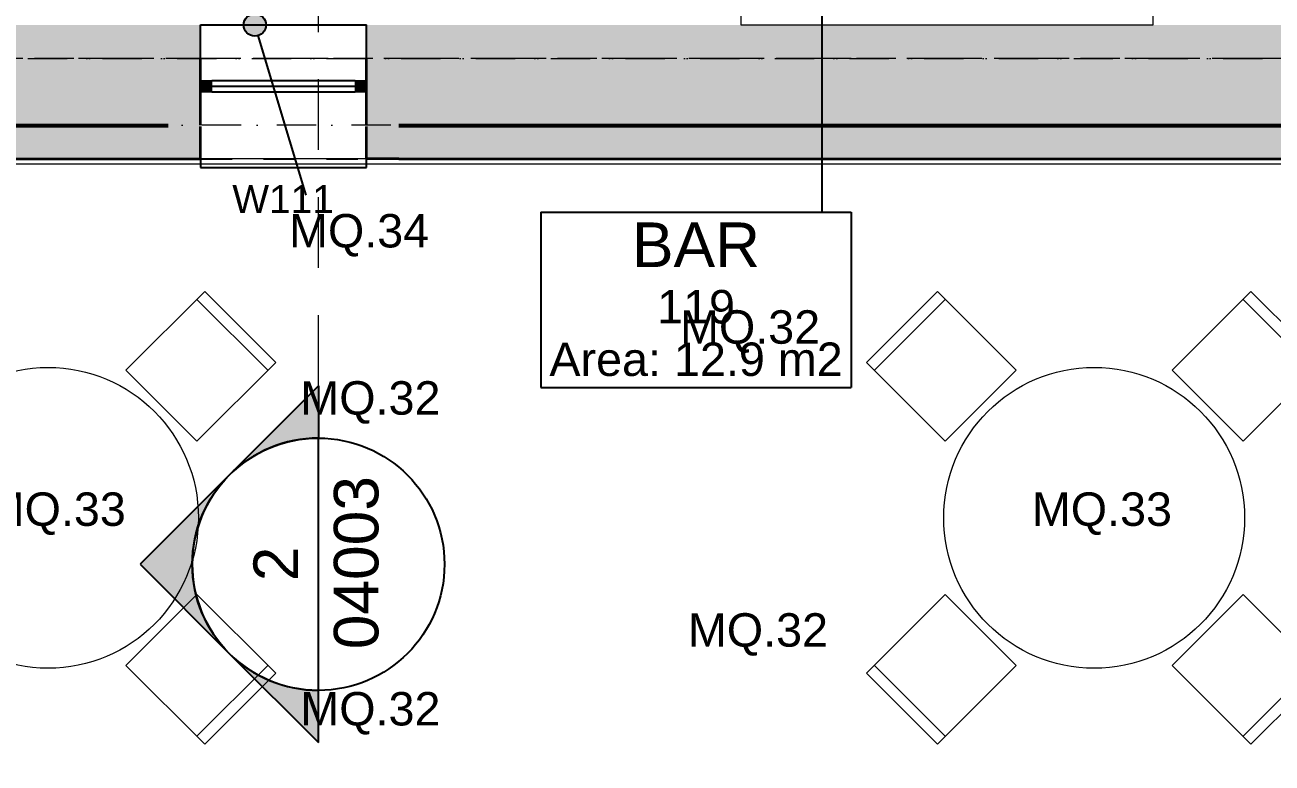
# Model space of a CAD drawing. Header units: millimetres. Extents: x -14278 to 103595, y -22378 to 34603.
# Drawn here: x 10063 to 15659, y -3161 to 150 of the extents above; entities that cross this region are included whole.
import ezdxf
from ezdxf.enums import TextEntityAlignment as Align

# ---------------------------------------------------------------- set-up
doc = ezdxf.new("R2010")
doc.units = ezdxf.units.MM
doc.header["$MEASUREMENT"] = 0
for name, pattern in [('Dashed', [282.222223, 141.111112, -141.111112]), ('Dot & Dashed', [335.138881, 176.388884, -88.194442, 0, -70.555556]), ('Hidden Line', [195.611112, 141.111112, -54.5]), ('Long Dashed', [529.166651, 317.499995, -211.666656])]:
    doc.linetypes.add(name, pattern=pattern)
for name, color, linetype in [('A-Zz_20_10_90-T_TextFFEInternal', 7, 'Continuous'), ('A-Zz_20_10_90-T_TextWindow', 7, 'Continuous'), ('A-Zz_50_10_90-P_BoundarySpace', 7, 'Continuous'), ('A-Zz_60_50_80-P_MarkerSection', 7, 'Continuous'), ('NewA-Ee_25_10-M_WallsExternal', 7, 'Continuous'), ('NewA-Ee_30_60-M_Pavements', 7, 'Continuous'), ('NewA-Ee_40_20-M_GeneralFFAndEInternalMovable', 7, 'Continuous'), ('NewA-SL-M_SpacesExternal', 7, 'Continuous'), ('NewA-SL-M_SpacesInternal', 7, 'Continuous'), ('NewA-Zz_20_10_90-T_TextFFEInternal', 7, 'Continuous'), ('NewA-Zz_35_40_80-M_GridStructural', 7, 'Continuous'), ('NewA-Zz_50_10_70-P_BoundarySiteRed', 7, 'Continuous')]:
    doc.layers.add(name, color=color, linetype=linetype)
doc.styles.add('GENERATED_STYLE_1', font='')
doc.styles.get('GENERATED_STYLE_1').set_extended_font_data('Arial')

# ---------------------------------------------------------------- blocks, each defined once
blk = doc.blocks.new('Beam_1_1', base_point=(28050, 0))
at = {"layer": 'NewA-Ee_25_10-M_WallsExternal', "color": 251, "linetype": 'Dot & Dashed', "lineweight": 13}
blk.add_line((28050, 0), (8350, 0), dxfattribs=at)
at = {"layer": 'NewA-Ee_25_10-M_WallsExternal', "color": 6, "linetype": 'Hidden Line', "lineweight": 13}
blk.add_line((28050, 0), (8350, 0), dxfattribs=at)
blk = doc.blocks.new('BAR_119_19_1', base_point=(13074.2, -1043.6))
at = {"layer": 'NewA-SL-M_SpacesInternal', "color": 253, "linetype": 'Continuous', "lineweight": 13}
for p, q in [((15124.9, 6195.8), (13600.5, 6195.8)), ((13600.5, 6195.8), (13600.5, 4242)), ((15124.9, 4371.8), (15124.9, 6195.8)), ((14759.3, 4246.8), (14759.3, 4371.8)), ((14759.3, 4371.8), (15124.9, 4371.8)), ((12924.2, 4242), (12924.2, 496.7)), ((13600.5, 4242), (12924.2, 4242)), ((15124.9, 4246.8), (14759.3, 4246.8)), ((15249.9, 4248), (15124.9, 4248)), ((15124.9, 4248), (15124.9, 4246.8)), ((15400.7, 4248), (15249.9, 4248)), ((14759.3, 1222.6), (14759.3, 1347.6)), ((14759.3, 1347.6), (15249.9, 1347.6)), ((15249.9, 1347.6), (15400.7, 1347.6)), ((15124.9, 1222.6), (14759.3, 1222.6)), ((15124.9, 150.3), (15124.9, 1222.6)), ((12924.2, 496.7), (13275, 496.7)), ((13275, 496.7), (13275, 150.3)), ((13275, 150.3), (15124.9, 150.3))]:
    blk.add_line(p, q, dxfattribs=at)
at = {"layer": 'NewA-SL-M_SpacesInternal', "linetype": 'Continuous'}
for p, q in [((12378.2, -690), (12378.2, -1004.3)), ((12378.2, -690), (13770.3, -690)), ((13770.3, -690), (13770.3, -1004.3)), ((12378.2, -1004.3), (12378.2, -1240)), ((13770.3, -1004.3), (13770.3, -1240)), ((12378.2, -1240), (12378.2, -1475.7)), ((13770.3, -1240), (13770.3, -1475.7)), ((12378.2, -1475.7), (13770.3, -1475.7))]:
    blk.add_line(p, q, dxfattribs=at)
at = {"layer": 'NewA-SL-M_SpacesInternal', "color": 253, "linetype": 'Continuous', "lineweight": 13}
blk.add_arc((8431.2, 2797.8), 7118.7, 348.24578, 11.75422, dxfattribs=at)
at = {"layer": 'NewA-SL-M_SpacesInternal', "color": 5, "lineweight": 70, "style": 'GENERATED_STYLE_1'}
for tag, height, p in [('ROOM_NAME', 200, (13074.2, -735.7)), ('ROOM_NUMBER', 150, (13074.2, -1038.6)), ('adj_text', 150, (13074.2, -1274.3))]:
    blk.add_attdef(tag, text='', height=height, dxfattribs=at).set_placement(p, align=Align.TOP_CENTER)
blk = doc.blocks.new('TERRACE_Terrace_27_1', base_point=(12569.3, -4606.1))
at = {"layer": 'NewA-SL-M_SpacesExternal', "color": 253, "linetype": 'Continuous', "lineweight": 13}
blk.add_line((28524.7, -449.8), (7900.2, -449.8), dxfattribs=at)
at = {"layer": 'NewA-SL-M_SpacesExternal', "color": 5, "lineweight": 70, "style": 'GENERATED_STYLE_1'}
for tag, height, p in [('ROOM_NAME_0', 200, (12569.3, -4298.2)), ('ROOM_NAME_1', 150, (12569.3, -4601.1)), ('adj_text', 150, (12569.3, -4836.8))]:
    blk.add_attdef(tag, text='', height=height, dxfattribs=at).set_placement(p, align=Align.TOP_CENTER)
blk = doc.blocks.new('Mesh_1_1', base_point=(14339.9, 34603))
at = {"layer": 'NewA-Ee_30_60-M_Pavements', "color": 254, "linetype": 'Continuous', "lineweight": 13, "flags": 128}
blk.add_lwpolyline([(14339.9, 34603, -0.414214), (42830.6, 6112.3, -0.414214), (14339.9, -22378.4, -0.414214), (-14150.7, 6112.3, -0.414214)], format="xyb", close=True, dxfattribs=at)
blk.add_lwpolyline([(-474.7, 15724.7), (35324.7, 15724.7), (35324.7, 6075.3), (28524.7, 6075.3), (28524.7, -474.7), (7900.2, -474.7), (7900.2, 2666.8), (6124.7, 2666.8), (6124.7, 1525.3), (1425.3, 1525.3), (1425.3, 6075.3), (-474.7, 6075.3)], close=True, dxfattribs=at)
blk = doc.blocks.new('Window 19_5')
at = {"layer": 'NewA-Ee_25_10-M_WallsExternal', "linetype": 'Continuous', "lineweight": 13}
for points in [[(-372, 0), (-372, -50), (-322, -50), (-322, 0)], [(372, -50), (372, 0), (322, 0), (322, -50)]]:
    blk.add_hatch(color=104, dxfattribs=at).paths.add_polyline_path(points)
at = {"layer": 'NewA-Ee_25_10-M_WallsExternal', "linetype": 'Continuous'}
for p, q in [((-372, 300), (-372, 340)), ((-372, 340), (372, 340)), ((372, 340), (372, 300)), ((-322, 0), (322, 0)), ((-322, -25), (322, -25)), ((322, -50), (-322, -50)), ((-372, -300.1), (372, -300.1))]:
    blk.add_line(p, q, dxfattribs=at)
at = {"layer": 'NewA-Ee_25_10-M_WallsExternal', "linetype": 'Dashed'}
blk.add_line((-372, 300), (372, 300), dxfattribs=at)
at = {"layer": 'NewA-Ee_25_10-M_WallsExternal', "color": 24, "linetype": 'Continuous', "lineweight": 13}
for p, q in [((-372, 0), (-322, 0)), ((-322, 0), (-322, -50)), ((322, -50), (322, 0)), ((322, 0), (372, 0)), ((-322, -50), (-372, -50)), ((372, -50), (322, -50))]:
    blk.add_line(p, q, dxfattribs=at)
at = {"layer": 'NewA-Ee_25_10-M_WallsExternal', "color": 92, "linetype": 'Continuous', "lineweight": 35}
for p, q in [((-372, 0), (-372, -50)), ((372, 0), (372, -50))]:
    blk.add_line(p, q, dxfattribs=at)
blk = doc.blocks.new('Wall_57_1', base_point=(16200, 0))
at = {"layer": 'NewA-Ee_25_10-M_WallsExternal', "linetype": 'Continuous', "lineweight": 13}
for points in [[(10838.3, 150.3), (9573, 150.3), (9573, 133.9), (10838.3, 133.9)], [(9573, 70.4), (10838.3, 70.4), (10838.3, 133.9), (9573, 133.9)], [(10838.3, 150.3), (10838.3, -99.8), (10851.3, -99.8), (10851.3, 150.3)], [(11608.3, 150.3), (11595.3, 150.3), (11595.3, -99.8), (11608.3, -99.8)], [(16200, 150.3), (11608.3, 150.3), (11608.3, 133.9), (16200, 133.9)], [(11608.3, 70.4), (16200, 70.4), (16200, 133.9), (11608.3, 133.9)], [(9573, 0), (10838.3, 0), (10838.3, 70.4), (9573, 70.4)], [(11608.3, 0), (16200, 0), (16200, 70.4), (11608.3, 70.4)], [(9560, -149.8), (9705, -149.8), (9705, -300), (10706.3, -300), (10706.3, -149.8), (10851.3, -149.8), (10851.3, -99.8), (10838.3, -99.8), (10838.3, 0), (9573, 0), (9573, -99.8), (9560, -99.8)], [(11595.3, -99.8), (11595.3, -149.8), (11740.3, -149.8), (11740.3, -300), (16200, -300), (16200, 0), (11608.3, 0), (11608.3, -99.8)], [(10706.3, -449.8), (10851.3, -449.8), (10851.3, -149.8), (10706.3, -149.8)], [(11740.3, -449.8), (11740.3, -149.8), (11595.3, -149.8), (11595.3, -449.8)], [(10706.3, -304.8), (9705, -304.8), (9705, -449.8), (10706.3, -449.8)], [(16200, -304.8), (11740.3, -304.8), (11740.3, -449.8), (16200, -449.8)]]:
    blk.add_hatch(color=6, dxfattribs=at).paths.add_polyline_path(points)
at = {"layer": 'NewA-Ee_25_10-M_WallsExternal', "linetype": 'Continuous'}
for p, q in [((10851.3, 133.9), (10851.3, 150.3)), ((10851.3, 70.4), (10851.3, 133.9)), ((11595.3, 133.9), (11595.3, 150.3)), ((11595.3, 70.4), (11595.3, 133.9)), ((10851.3, 0), (10851.3, 70.4)), ((11595.3, 0), (11595.3, 70.4))]:
    blk.add_line(p, q, dxfattribs=at)
at = {"layer": 'NewA-Ee_25_10-M_WallsExternal', "color": 92, "linetype": 'Continuous', "lineweight": 35}
for p, q in [((10851.3, -99.8), (10851.3, 0)), ((11595.3, -99.8), (11595.3, 0)), ((10851.3, -149.8), (10851.3, -99.8)), ((11595.3, -149.8), (11595.3, -99.8)), ((10851.3, -300), (10851.3, -149.8)), ((11595.3, -300), (11595.3, -149.8)), ((10706.3, -300), (9705, -300)), ((10706.3, -304.8), (9705, -304.8)), ((10851.3, -449.8), (10851.3, -304.8)), ((11595.3, -449.8), (11595.3, -304.8)), ((16200, -300), (11740.3, -300)), ((16200, -304.8), (11740.3, -304.8)), ((10706.3, -449.8), (10851.3, -449.8)), ((11740.3, -449.8), (11595.3, -449.8))]:
    blk.add_line(p, q, dxfattribs=at)
at = {"layer": 'NewA-Ee_25_10-M_WallsExternal', "color": 92, "linetype": 'Continuous', "lineweight": 35, "flags": 128}
for points in [[(9705, -449.8), (10706.3, -449.8)], [(11740.3, -449.8), (16200, -449.8)]]:
    blk.add_lwpolyline(points, dxfattribs=at)
at = {"layer": 'NewA-Ee_25_10-M_WallsExternal', "linetype": 'Continuous', "xscale": -1, "zscale": 1000, "rotation": 180}
blk.add_blockref('Window 19_5', (11223.3, -149.8), dxfattribs=at)
blk = doc.blocks.new('Standard grid marker_2')
at = {"layer": 'NewA-Zz_35_40_80-M_GridStructural', "color": 6, "linetype": 'Dot & Dashed', "lineweight": 13}
blk.add_line((1000, 0), (40175.6, 0), dxfattribs=at)
at = {"layer": 'NewA-Zz_35_40_80-M_GridStructural', "style": 'GENERATED_STYLE_1'}
blk.add_attdef('AC_MarkerText_1', text='', height=250, dxfattribs=at).set_placement((41425.6, 14.3), align=Align.MIDDLE_CENTER)
blk = doc.blocks.new('Standard grid marker_4')
at = {"layer": 'NewA-Zz_35_40_80-M_GridStructural', "color": 6, "linetype": 'Dot & Dashed', "lineweight": 13}
blk.add_line((1000, 0), (40175.6, 0), dxfattribs=at)
blk = doc.blocks.new('Round Table 03 19')
at = {"layer": 'NewA-Ee_40_20-M_GeneralFFAndEInternalMovable', "color": 1, "linetype": 'Continuous', "lineweight": 18}
blk.add_circle((0, 0), 675, dxfattribs=at)
blk = doc.blocks.new('Chair 10 19')
at = {"layer": 'NewA-Ee_40_20-M_GeneralFFAndEInternalMovable', "color": 1, "linetype": 'Continuous', "lineweight": 18}
for p, q in [((450, 0), (0, 0)), ((0, 0), (0, -500)), ((450, -500), (450, 0)), ((0, -50), (450, -50)), ((0, -500), (450, -500))]:
    blk.add_line(p, q, dxfattribs=at)
blk = doc.blocks.new('Line_54_1', base_point=(11324.8, -613.6))
at = {"layer": 'NewA-Zz_20_10_90-T_TextFFEInternal', "linetype": 'Continuous'}
blk.add_hatch(color=256, dxfattribs=at).paths.add_polyline_path([(11144.6, 150.3), (11140.8, 169.4), (11130, 185.6), (11113.8, 196.5), (11094.6, 200.3), (11075.5, 196.5), (11059.3, 185.6), (11048.4, 169.4), (11044.6, 150.3), (11048.4, 131.2), (11059.3, 114.9), (11075.5, 104.1), (11094.6, 100.3), (11113.8, 104.1), (11130, 114.9), (11140.8, 131.2)])
blk.add_line((11324.8, -613.6), (11109.1, 102.4), dxfattribs=at)
blk.add_circle((11094.6, 150.3), 50, dxfattribs=at)
blk = doc.blocks.new('Polyline_1_1', base_point=(13640.3, -690))
at = {"layer": 'A-Zz_50_10_90-P_BoundarySpace', "linetype": 'Continuous'}
blk.add_hatch(color=256, dxfattribs=at).paths.add_polyline_path([(13690.3, 1330.7), (13686.5, 1349.8), (13675.7, 1366.1), (13659.5, 1376.9), (13640.3, 1380.7), (13621.2, 1376.9), (13605, 1366.1), (13594.1, 1349.8), (13590.3, 1330.7), (13594.1, 1311.6), (13605, 1295.3), (13621.2, 1284.5), (13640.3, 1280.7), (13659.5, 1284.5), (13675.7, 1295.3), (13686.5, 1311.6)])
at = {"layer": 'A-Zz_50_10_90-P_BoundarySpace', "linetype": 'Continuous', "flags": 128}
blk.add_lwpolyline([(13640.3, -690), (13640.3, 1280.7)], dxfattribs=at)
at = {"layer": 'A-Zz_50_10_90-P_BoundarySpace', "linetype": 'Continuous'}
blk.add_circle((13640.3, 1330.7), 50, dxfattribs=at)
blk = doc.blocks.new('Cutting Plane_2_1', base_point=(11379.6, -2269))
at = {"layer": 'A-Zz_60_50_80-P_MarkerSection', "linetype": 'Continuous'}
for points in [[(11379.6, -1469), (11379.6, -1703.3, 0.198912), (10979.6, -1869)], [(10979.6, -2669, -0.414214), (10979.6, -1869), (10579.6, -2269)], [(11379.6, -3069), (11379.6, -2834.7, -0.198912), (10979.6, -2669)]]:
    blk.add_hatch(color=256, dxfattribs=at).paths.add_polyline_path(points)
at = {"layer": 'A-Zz_60_50_80-P_MarkerSection', "color": 6, "linetype": 'Long Dashed', "lineweight": 13}
blk.add_line((11379.6, -1469), (11379.6, 1143.6), dxfattribs=at)
at = {"layer": 'A-Zz_60_50_80-P_MarkerSection', "linetype": 'Continuous'}
for p, q in [((10979.6, -1869), (11379.6, -1469)), ((11379.6, -1469), (11379.6, -1703.3)), ((11379.6, -2834.7), (11379.6, -1703.3)), ((10979.6, -1869), (10579.6, -2269)), ((10579.6, -2269), (10979.6, -2669)), ((10979.6, -2669), (11379.6, -3069)), ((11379.6, -3069), (11379.6, -2834.7))]:
    blk.add_line(p, q, dxfattribs=at)
blk.add_circle((11379.6, -2269), 565.7, dxfattribs=at)
for start, end in [(90, 135), (135, 225), (225, 270)]:
    blk.add_arc((11379.6, -2269), 565.7, start, end, dxfattribs=at)
at = {"layer": 'A-Zz_60_50_80-P_MarkerSection', "char_height": 200, "attachment_point": 7, "rotation": 90, "style": 'GENERATED_STYLE_1'}
for s, insert in [('\\A1;{\\fArial|b0|i0|c0|p34;04003}', (11651.7, -2650.3)), ('\\A1;{\\fArial|b0|i0|c0|p34;2}', (11288.2, -2345.3))]:
    blk.add_mtext(s, dxfattribs=dict(at, insert=insert))
blk = doc.blocks.new('Label_11_1', base_point=(10796.5, -489.8))
at = {"layer": 'A-Zz_20_10_90-T_TextWindow', "insert": (11221.5, -568.4), "char_height": 125, "attachment_point": 2, "style": 'GENERATED_STYLE_1'}
blk.add_mtext('\\fArial|b0|i0|c0|p34;W111\\fArial|b0|i0|c0|p34;\\fArial|b0|i0|c0|p34;\\fArial|b0|i0|c0|p34;\\fArial|b0|i0|c0|p34;\\fArial|b0|i0|c0|p34;\\fArial|b0|i0|c0|p34;\\fArial|b0|i0|c0|p34;\\fArial|b0|i0|c0|p34;\\fArial|b0|i0|c0|p34;\\fArial|b0|i0|c0|p34;\\fArial|b0|i0|c0|p34;\\fArial|b0|i0|c0|p34;\\fArial|b0|i0|c0|p34;\\fArial|b0|i0|c0|p34;\\fArial|b0|i0|c0|p34;\\fArial|b0|i0|c0|p34;\\fArial|b0|i0|c0|p34;\\fArial|b0|i0|c0|p34;\\fArial|b0|i0|c0|p34;\\fArial|b0|i0|c0|p34;\\fArial|b0|i0|c0|p34;\\fArial|b0|i0|c0|p34;\\fArial|b0|i0|c0|p34;\\fArial|b0|i0|c0|p34;\\fArial|b0|i0|c0|p34;\\fArial|b0|i0|c0|p34;\\fArial|b0|i0|c0|p34;\\fArial|b0|i0|c0|p34;\\fArial|b0|i0|c0|p34;}', dxfattribs=at)
blk = doc.blocks.new('Label_51_1', base_point=(9776.2, -1862.5))
at = {"layer": 'A-Zz_20_10_90-T_TextFFEInternal', "insert": (10201.2, -1946.8), "char_height": 150, "attachment_point": 2, "style": 'GENERATED_STYLE_1'}
blk.add_mtext('\\fArial|b0|i0|c0|p34;MQ.33\\fArial|b0|i0|c0|p34;\\fArial|b0|i0|c0|p34;\\fArial|b0|i0|c0|p34;\\fArial|b0|i0|c0|p34;\\fArial|b0|i0|c0|p34;\\fArial|b0|i0|c0|p34;\\fArial|b0|i0|c0|p34;\\fArial|b0|i0|c0|p34;\\fArial|b0|i0|c0|p34;\\fArial|b0|i0|c0|p34;\\fArial|b0|i0|c0|p34;\\fArial|b0|i0|c0|p34;\\fArial|b0|i0|c0|p34;\\fArial|b0|i0|c0|p34;\\fArial|b0|i0|c0|p34;\\fArial|b0|i0|c0|p34;\\fArial|b0|i0|c0|p34;\\fArial|b0|i0|c0|p34;\\fArial|b0|i0|c0|p34;\\fArial|b0|i0|c0|p34;\\fArial|b0|i0|c0|p34;\\fArial|b0|i0|c0|p34;\\fArial|b0|i0|c0|p34;\\fArial|b0|i0|c0|p34;\\fArial|b0|i0|c0|p34;\\fArial|b0|i0|c0|p34;\\fArial|b0|i0|c0|p34;\\fArial|b0|i0|c0|p34;\\fArial|b0|i0|c0|p34;}', dxfattribs=at)
blk = doc.blocks.new('Label_52_1', base_point=(14470.4, -1862.5))
at = {"layer": 'A-Zz_20_10_90-T_TextFFEInternal', "insert": (14895.4, -1946.8), "char_height": 150, "attachment_point": 2, "style": 'GENERATED_STYLE_1'}
blk.add_mtext('\\fArial|b0|i0|c0|p34;MQ.33\\fArial|b0|i0|c0|p34;\\fArial|b0|i0|c0|p34;\\fArial|b0|i0|c0|p34;\\fArial|b0|i0|c0|p34;\\fArial|b0|i0|c0|p34;\\fArial|b0|i0|c0|p34;\\fArial|b0|i0|c0|p34;\\fArial|b0|i0|c0|p34;\\fArial|b0|i0|c0|p34;\\fArial|b0|i0|c0|p34;\\fArial|b0|i0|c0|p34;\\fArial|b0|i0|c0|p34;\\fArial|b0|i0|c0|p34;\\fArial|b0|i0|c0|p34;\\fArial|b0|i0|c0|p34;\\fArial|b0|i0|c0|p34;\\fArial|b0|i0|c0|p34;\\fArial|b0|i0|c0|p34;\\fArial|b0|i0|c0|p34;\\fArial|b0|i0|c0|p34;\\fArial|b0|i0|c0|p34;\\fArial|b0|i0|c0|p34;\\fArial|b0|i0|c0|p34;\\fArial|b0|i0|c0|p34;\\fArial|b0|i0|c0|p34;\\fArial|b0|i0|c0|p34;\\fArial|b0|i0|c0|p34;\\fArial|b0|i0|c0|p34;\\fArial|b0|i0|c0|p34;}', dxfattribs=at)
blk = doc.blocks.new('Label_109_1', base_point=(11188, -1363.6))
at = {"layer": 'A-Zz_20_10_90-T_TextFFEInternal', "insert": (11613, -1447.9), "char_height": 150, "attachment_point": 2, "style": 'GENERATED_STYLE_1'}
blk.add_mtext('\\fArial|b0|i0|c0|p34;MQ.32\\fArial|b0|i0|c0|p34;\\fArial|b0|i0|c0|p34;\\fArial|b0|i0|c0|p34;\\fArial|b0|i0|c0|p34;\\fArial|b0|i0|c0|p34;\\fArial|b0|i0|c0|p34;\\fArial|b0|i0|c0|p34;\\fArial|b0|i0|c0|p34;\\fArial|b0|i0|c0|p34;\\fArial|b0|i0|c0|p34;\\fArial|b0|i0|c0|p34;\\fArial|b0|i0|c0|p34;\\fArial|b0|i0|c0|p34;\\fArial|b0|i0|c0|p34;\\fArial|b0|i0|c0|p34;\\fArial|b0|i0|c0|p34;\\fArial|b0|i0|c0|p34;\\fArial|b0|i0|c0|p34;\\fArial|b0|i0|c0|p34;\\fArial|b0|i0|c0|p34;\\fArial|b0|i0|c0|p34;\\fArial|b0|i0|c0|p34;\\fArial|b0|i0|c0|p34;\\fArial|b0|i0|c0|p34;\\fArial|b0|i0|c0|p34;\\fArial|b0|i0|c0|p34;\\fArial|b0|i0|c0|p34;\\fArial|b0|i0|c0|p34;\\fArial|b0|i0|c0|p34;}', dxfattribs=at)
blk = doc.blocks.new('Label_110_1', base_point=(11188, -2757.9))
at = {"layer": 'A-Zz_20_10_90-T_TextFFEInternal', "insert": (11613, -2842.2), "char_height": 150, "attachment_point": 2, "style": 'GENERATED_STYLE_1'}
blk.add_mtext('\\fArial|b0|i0|c0|p34;MQ.32\\fArial|b0|i0|c0|p34;\\fArial|b0|i0|c0|p34;\\fArial|b0|i0|c0|p34;\\fArial|b0|i0|c0|p34;\\fArial|b0|i0|c0|p34;\\fArial|b0|i0|c0|p34;\\fArial|b0|i0|c0|p34;\\fArial|b0|i0|c0|p34;\\fArial|b0|i0|c0|p34;\\fArial|b0|i0|c0|p34;\\fArial|b0|i0|c0|p34;\\fArial|b0|i0|c0|p34;\\fArial|b0|i0|c0|p34;\\fArial|b0|i0|c0|p34;\\fArial|b0|i0|c0|p34;\\fArial|b0|i0|c0|p34;\\fArial|b0|i0|c0|p34;\\fArial|b0|i0|c0|p34;\\fArial|b0|i0|c0|p34;\\fArial|b0|i0|c0|p34;\\fArial|b0|i0|c0|p34;\\fArial|b0|i0|c0|p34;\\fArial|b0|i0|c0|p34;\\fArial|b0|i0|c0|p34;\\fArial|b0|i0|c0|p34;\\fArial|b0|i0|c0|p34;\\fArial|b0|i0|c0|p34;\\fArial|b0|i0|c0|p34;\\fArial|b0|i0|c0|p34;}', dxfattribs=at)
blk = doc.blocks.new('Label_131_1', base_point=(12927.1, -2404.4))
at = {"layer": 'A-Zz_20_10_90-T_TextFFEInternal', "insert": (13352.1, -2488.7), "char_height": 150, "attachment_point": 2, "style": 'GENERATED_STYLE_1'}
blk.add_mtext('\\fArial|b0|i0|c0|p34;MQ.32\\fArial|b0|i0|c0|p34;\\fArial|b0|i0|c0|p34;\\fArial|b0|i0|c0|p34;\\fArial|b0|i0|c0|p34;\\fArial|b0|i0|c0|p34;\\fArial|b0|i0|c0|p34;\\fArial|b0|i0|c0|p34;\\fArial|b0|i0|c0|p34;\\fArial|b0|i0|c0|p34;\\fArial|b0|i0|c0|p34;\\fArial|b0|i0|c0|p34;\\fArial|b0|i0|c0|p34;\\fArial|b0|i0|c0|p34;\\fArial|b0|i0|c0|p34;\\fArial|b0|i0|c0|p34;\\fArial|b0|i0|c0|p34;\\fArial|b0|i0|c0|p34;\\fArial|b0|i0|c0|p34;\\fArial|b0|i0|c0|p34;\\fArial|b0|i0|c0|p34;\\fArial|b0|i0|c0|p34;\\fArial|b0|i0|c0|p34;\\fArial|b0|i0|c0|p34;\\fArial|b0|i0|c0|p34;\\fArial|b0|i0|c0|p34;\\fArial|b0|i0|c0|p34;\\fArial|b0|i0|c0|p34;\\fArial|b0|i0|c0|p34;\\fArial|b0|i0|c0|p34;}', dxfattribs=at)
blk = doc.blocks.new('Label_132_1', base_point=(12891.7, -1045.4))
at = {"layer": 'A-Zz_20_10_90-T_TextFFEInternal', "insert": (13316.7, -1129.7), "char_height": 150, "attachment_point": 2, "style": 'GENERATED_STYLE_1'}
blk.add_mtext('\\fArial|b0|i0|c0|p34;MQ.32\\fArial|b0|i0|c0|p34;\\fArial|b0|i0|c0|p34;\\fArial|b0|i0|c0|p34;\\fArial|b0|i0|c0|p34;\\fArial|b0|i0|c0|p34;\\fArial|b0|i0|c0|p34;\\fArial|b0|i0|c0|p34;\\fArial|b0|i0|c0|p34;\\fArial|b0|i0|c0|p34;\\fArial|b0|i0|c0|p34;\\fArial|b0|i0|c0|p34;\\fArial|b0|i0|c0|p34;\\fArial|b0|i0|c0|p34;\\fArial|b0|i0|c0|p34;\\fArial|b0|i0|c0|p34;\\fArial|b0|i0|c0|p34;\\fArial|b0|i0|c0|p34;\\fArial|b0|i0|c0|p34;\\fArial|b0|i0|c0|p34;\\fArial|b0|i0|c0|p34;\\fArial|b0|i0|c0|p34;\\fArial|b0|i0|c0|p34;\\fArial|b0|i0|c0|p34;\\fArial|b0|i0|c0|p34;\\fArial|b0|i0|c0|p34;\\fArial|b0|i0|c0|p34;\\fArial|b0|i0|c0|p34;\\fArial|b0|i0|c0|p34;\\fArial|b0|i0|c0|p34;}', dxfattribs=at)
blk = doc.blocks.new('Label_136_1', base_point=(11137.3, -613.6))
at = {"layer": 'A-Zz_20_10_90-T_TextFFEInternal', "insert": (11562.3, -697.9), "char_height": 150, "attachment_point": 2, "style": 'GENERATED_STYLE_1'}
blk.add_mtext('\\fArial|b0|i0|c0|p34;MQ.34\\fArial|b0|i0|c0|p34;\\fArial|b0|i0|c0|p34;\\fArial|b0|i0|c0|p34;\\fArial|b0|i0|c0|p34;\\fArial|b0|i0|c0|p34;\\fArial|b0|i0|c0|p34;\\fArial|b0|i0|c0|p34;\\fArial|b0|i0|c0|p34;\\fArial|b0|i0|c0|p34;\\fArial|b0|i0|c0|p34;\\fArial|b0|i0|c0|p34;\\fArial|b0|i0|c0|p34;\\fArial|b0|i0|c0|p34;\\fArial|b0|i0|c0|p34;\\fArial|b0|i0|c0|p34;\\fArial|b0|i0|c0|p34;\\fArial|b0|i0|c0|p34;\\fArial|b0|i0|c0|p34;\\fArial|b0|i0|c0|p34;\\fArial|b0|i0|c0|p34;\\fArial|b0|i0|c0|p34;\\fArial|b0|i0|c0|p34;\\fArial|b0|i0|c0|p34;\\fArial|b0|i0|c0|p34;\\fArial|b0|i0|c0|p34;\\fArial|b0|i0|c0|p34;\\fArial|b0|i0|c0|p34;\\fArial|b0|i0|c0|p34;\\fArial|b0|i0|c0|p34;}', dxfattribs=at)

msp = doc.modelspace()

# ---------------------------------------------------------------- linework, layer by layer
at = {"layer": 'NewA-Zz_50_10_70-P_BoundarySiteRed', "color": 1, "linetype": 'Continuous', "lineweight": 140}
msp.add_circle((14339.9, 6112.3), 28490.7, dxfattribs=at)

# ---------------------------------------------------------------- block references
at = {"layer": 'A-Zz_20_10_90-T_TextFFEInternal', "color": 6, "linetype": 'Continuous', "lineweight": 13}
for name, p in [('Label_136_1', (11137.3, -613.6)), ('Label_132_1', (12891.7, -1045.4)), ('Label_109_1', (11188, -1363.6)), ('Label_51_1', (9776.2, -1862.5)), ('Label_52_1', (14470.4, -1862.5)), ('Label_131_1', (12927.1, -2404.4)), ('Label_110_1', (11188, -2757.9))]:
    msp.add_blockref(name, p, dxfattribs=at)
at = {"layer": 'A-Zz_20_10_90-T_TextWindow', "color": 6, "linetype": 'Continuous', "lineweight": 13}
msp.add_blockref('Label_11_1', (10796.5, -489.8), dxfattribs=at)
at = {"layer": 'A-Zz_50_10_90-P_BoundarySpace', "linetype": 'Continuous'}
msp.add_blockref('Polyline_1_1', (13640.3, -690), dxfattribs=at)
at = {"layer": 'A-Zz_60_50_80-P_MarkerSection', "color": 6, "lineweight": 13}
msp.add_blockref('Cutting Plane_2_1', (11379.6, -2269), dxfattribs=at)
at = {"layer": 'NewA-Ee_25_10-M_WallsExternal', "color": 6, "lineweight": 13}
msp.add_blockref('Beam_1_1', (28050, 0), dxfattribs=at)
at = {"layer": 'NewA-Ee_25_10-M_WallsExternal', "color": 92, "lineweight": 35}
msp.add_blockref('Wall_57_1', (16200, 0), dxfattribs=at)
at = {"layer": 'NewA-Ee_30_60-M_Pavements', "color": 254, "lineweight": 13}
msp.add_blockref('Mesh_1_1', (14339.9, 34603), dxfattribs=at)
at = {"layer": 'NewA-Ee_40_20-M_GeneralFFAndEInternalMovable', "color": 6, "linetype": 'Continuous', "lineweight": 13, "xscale": -1, "zscale": 1000}
for p, rotation in [((11188, -1363.6), 315), ((15882.2, -1363.6), 315), ((13839, -2757.9), 134.9999999999999)]:
    msp.add_blockref('Chair 10 19', p, dxfattribs=dict(at, rotation=rotation))
at = {"layer": 'NewA-Ee_40_20-M_GeneralFFAndEInternalMovable', "color": 6, "linetype": 'Continuous', "lineweight": 13, "zscale": 1000}
for p, rotation in [((13839, -1363.6), 44.99999999999999), ((11188, -2757.9), 225), ((15882.2, -2757.9), 225)]:
    msp.add_blockref('Chair 10 19', p, dxfattribs=dict(at, rotation=rotation))
for p in [(10166.4, -2060.8), (14860.6, -2060.8)]:
    msp.add_blockref('Round Table 03 19', p, dxfattribs=at)
at = {"layer": 'NewA-SL-M_SpacesExternal', "linetype": 'Continuous'}
msp.add_blockref('TERRACE_Terrace_27_1', (12569.3, -4606.1), dxfattribs=at)
at = {"layer": 'NewA-SL-M_SpacesInternal', "linetype": 'Continuous'}
msp.add_blockref('BAR_119_19_1', (13074.2, -1043.6), dxfattribs=at).add_auto_attribs({'ROOM_NAME': 'BAR', 'ROOM_NUMBER': '119', 'adj_text': 'Area: 12.9 m2'})
at = {"layer": 'NewA-Zz_20_10_90-T_TextFFEInternal', "linetype": 'Continuous'}
msp.add_blockref('Line_54_1', (11324.8, -613.6), dxfattribs=at)
at = {"layer": 'NewA-Zz_35_40_80-M_GridStructural', "color": 1, "linetype": 'Continuous', "lineweight": 18, "zscale": 1000}
msp.add_blockref('Standard grid marker_2', (-1652.3, 0), dxfattribs=at)
at = {"layer": 'NewA-Zz_35_40_80-M_GridStructural', "color": 1, "linetype": 'Continuous', "lineweight": 18, "zscale": 1000, "rotation": 180}
msp.add_blockref('Standard grid marker_4', (39523.3, -300), dxfattribs=at)

doc.saveas('drawing.dxf')
